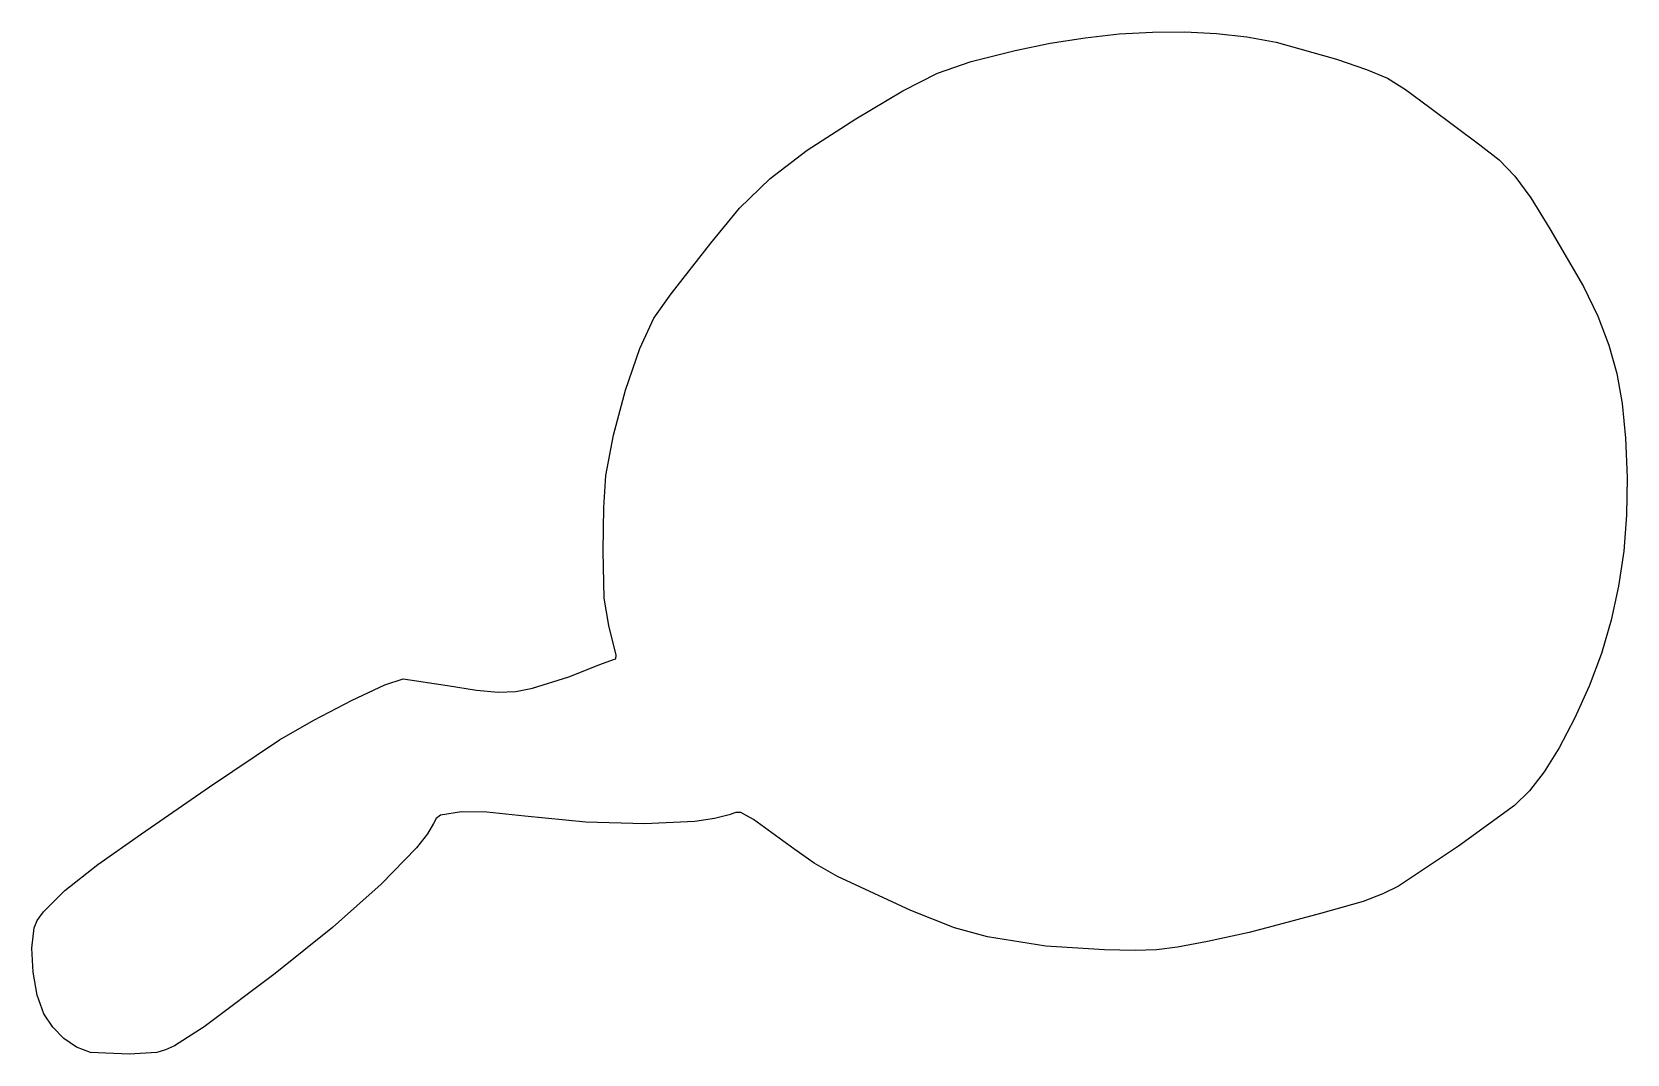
# Model space of a CAD drawing. Extents: x 132 to 285, y 172 to 271.
import ezdxf

# ---------------------------------------------------------------- set-up
doc = ezdxf.new("R2010")
doc.units = 0

msp = doc.modelspace()

# ---------------------------------------------------------------- linework, layer by layer
at = {"layer": 'Image'}
for p, q in [((232.95315, 270.25884), (236.237518, 270.61701)), ((236.237518, 270.61701), (239.450712, 270.804014)), ((239.450712, 270.804014), (242.580836, 270.819473)), ((242.580836, 270.819473), (245.615997, 270.663007)), ((245.615997, 270.663007), (248.544299, 270.334235)), ((221.999196, 267.976481), (226.218465, 269.03052)), ((226.218465, 269.03052), (229.609501, 269.729883)), ((229.609501, 269.729883), (232.95315, 270.25884)), ((248.544299, 270.334235), (251.35385, 269.832779)), ((251.35385, 269.832779), (257.188069, 268.195569)), ((218.752274, 266.836368), (221.999196, 267.976481)), ((257.188069, 268.195569), (260.073751, 267.198691)), ((215.401994, 265.149172), (218.752274, 266.836368)), ((260.073751, 267.198691), (262.077679, 266.361597)), ((262.077679, 266.361597), (263.822258, 265.255521)), ((210.872651, 262.453889), (215.401994, 265.149172)), ((263.822258, 265.255521), (266.170498, 263.537968)), ((266.170498, 263.537968), (270.986385, 259.928368)), ((206.201663, 259.434796), (210.872651, 262.453889)), ((270.986385, 259.928368), (272.827229, 258.484709)), ((202.619655, 256.688921), (206.201663, 259.434796)), ((272.827229, 258.484709), (274.352668, 256.909248)), ((199.677804, 253.830719), (202.619655, 256.688921)), ((274.352668, 256.909248), (275.876767, 254.825087)), ((196.927285, 250.474644), (199.677804, 253.830719)), ((275.876767, 254.825087), (277.713593, 251.855328)), ((193.108519, 245.573532), (196.927285, 250.474644)), ((277.713593, 251.855328), (280.967944, 246.273996)), ((280.967944, 246.273996), (282.333053, 243.41672)), ((191.418083, 243.24739), (193.108519, 245.573532)), ((190.063219, 240.298066), (191.418083, 243.24739)), ((282.333053, 243.41672), (283.40642, 240.623273)), ((188.69167, 236.286405), (190.063219, 240.298066)), ((283.40642, 240.623273), (284.16703, 237.919538)), ((284.16703, 237.919538), (284.677837, 235.028476)), ((187.531384, 231.962851), (188.69167, 236.286405)), ((284.677837, 235.028476), (285.001796, 231.673047)), ((186.810309, 228.077846), (187.531384, 231.962851)), ((285.001796, 231.673047), (285.160973, 227.891694)), ((186.613058, 225.008684), (186.810309, 228.077846)), ((285.160973, 227.891694), (285.107255, 224.268328)), ((186.531015, 220.777993), (186.613058, 225.008684)), ((285.107255, 224.268328), (284.836784, 220.78169)), ((186.631818, 216.256568), (186.531015, 220.777993)), ((284.836784, 220.78169), (284.3457, 217.410519)), ((284.3457, 217.410519), (283.630145, 214.133556)), ((187.088192, 213.627309), (186.631818, 216.256568)), ((187.793518, 210.77269), (187.088192, 213.627309)), ((283.630145, 214.133556), (282.68626, 210.92954)), ((187.767655, 210.402054), (187.793518, 210.77269)), ((282.68626, 210.92954), (281.510188, 207.777212)), ((183.251469, 208.663501), (186.237762, 209.867508)), ((186.237762, 209.867508), (187.543844, 210.343845)), ((187.543844, 210.343845), (187.767655, 210.402054)), ((162.365191, 206.429805), (165.534736, 207.902058)), ((165.534736, 207.902058), (167.283007, 208.49064)), ((167.283007, 208.49064), (171.56842, 207.829182)), ((171.56842, 207.829182), (174.335671, 207.3873)), ((178.121508, 207.270534), (179.745959, 207.576963)), ((179.745959, 207.576963), (183.251469, 208.663501)), ((281.510188, 207.777212), (280.098068, 204.65531)), ((158.675282, 204.518298), (162.365191, 206.429805)), ((174.335671, 207.3873), (176.419057, 207.204198)), ((176.419057, 207.204198), (178.121508, 207.270534)), ((155.365918, 202.611955), (158.675282, 204.518298)), ((280.098068, 204.65531), (278.614452, 201.841198)), ((148.619052, 198.084836), (155.365918, 202.611955)), ((278.614452, 201.841198), (277.173526, 199.527926)), ((277.173526, 199.527926), (275.75163, 197.681117)), ((142.081071, 193.549294), (148.619052, 198.084836)), ((275.75163, 197.681117), (274.325105, 196.266392)), ((170.873855, 195.33396), (170.456847, 195.032737)), ((172.892164, 195.654864), (170.873855, 195.33396)), ((175.337883, 195.637603), (172.892164, 195.654864)), ((178.9904, 195.246173), (175.337883, 195.637603)), ((184.861762, 194.674991), (178.9904, 195.246173)), ((198.695975, 195.392839), (197.255299, 195.023435)), ((199.327135, 195.590998), (198.695975, 195.392839)), ((199.790353, 195.606567), (199.327135, 195.590998)), ((201.019644, 194.928861), (199.790353, 195.606567)), ((274.325105, 196.266392), (268.936967, 192.368074)), ((170.206106, 194.543091), (169.634787, 193.536587)), ((170.456847, 195.032737), (170.206106, 194.543091)), ((190.534038, 194.512248), (184.861762, 194.674991)), ((195.360889, 194.753135), (190.534038, 194.512248)), ((197.255299, 195.023435), (195.360889, 194.753135)), ((204.923748, 192.095376), (201.019644, 194.928861)), ((137.870939, 190.608256), (142.081071, 193.549294)), ((168.565313, 192.190662), (165.166472, 188.702919)), ((169.634787, 193.536587), (168.565313, 192.190662)), ((206.883977, 190.729023), (204.923748, 192.095376)), ((268.936967, 192.368074), (263.129267, 188.502622)), ((134.702951, 188.083808), (137.870939, 190.608256)), ((209.108618, 189.446424), (206.883977, 190.729023)), ((216.164311, 186.177974), (209.108618, 189.446424)), ((132.640376, 186.031312), (134.702951, 188.083808)), ((165.166472, 188.702919), (160.478726, 184.524606)), ((261.643335, 187.769257), (259.746377, 187.033709)), ((263.129267, 188.502622), (261.643335, 187.769257)), ((132.04339, 185.199346), (132.640376, 186.031312)), ((220.383537, 184.483043), (216.164311, 186.177974)), ((259.746377, 187.033709), (255.641134, 185.879011)), ((131.529072, 182.522594), (131.746483, 184.50613)), ((131.746483, 184.50613), (132.04339, 185.199346)), ((160.478726, 184.524606), (154.971216, 180.100468)), ((223.572635, 183.634535), (220.383537, 184.483043)), ((251.544286, 184.786365), (248.762031, 184.049826)), ((255.641134, 185.879011), (251.544286, 184.786365)), ((229.174333, 182.72528), (223.572635, 183.634535)), ((244.743463, 183.187353), (241.848634, 182.64407)), ((248.762031, 184.049826), (244.743463, 183.187353)), ((131.642207, 180.233784), (131.529072, 182.522594)), ((234.817413, 182.378321), (229.174333, 182.72528)), ((237.783456, 182.312734), (234.817413, 182.378321)), ((239.827914, 182.376924), (237.783456, 182.312734)), ((241.848634, 182.64407), (239.827914, 182.376924)), ((132.044187, 178.005388), (131.642207, 180.233784)), ((154.971216, 180.100468), (148.124349, 174.947072)), ((132.693312, 176.203092), (132.044187, 178.005388)), ((133.538716, 174.908061), (132.693312, 176.203092)), ((134.604851, 173.826538), (133.538716, 174.908061)), ((135.838461, 173.002649), (134.604851, 173.826538)), ((148.124349, 174.947072), (145.256067, 173.138535)), ((137.186285, 172.48052), (135.838461, 173.002649)), ((137.186286, 172.48052), (137.186285, 172.48052)), ((140.890448, 172.326345), (137.186286, 172.48052)), ((143.568642, 172.489885), (140.890448, 172.326345)), ((144.388169, 172.726032), (143.568642, 172.489885)), ((145.256067, 173.138535), (144.388169, 172.726032))]:
    msp.add_line(p, q, dxfattribs=at)

doc.saveas('drawing.dxf')
